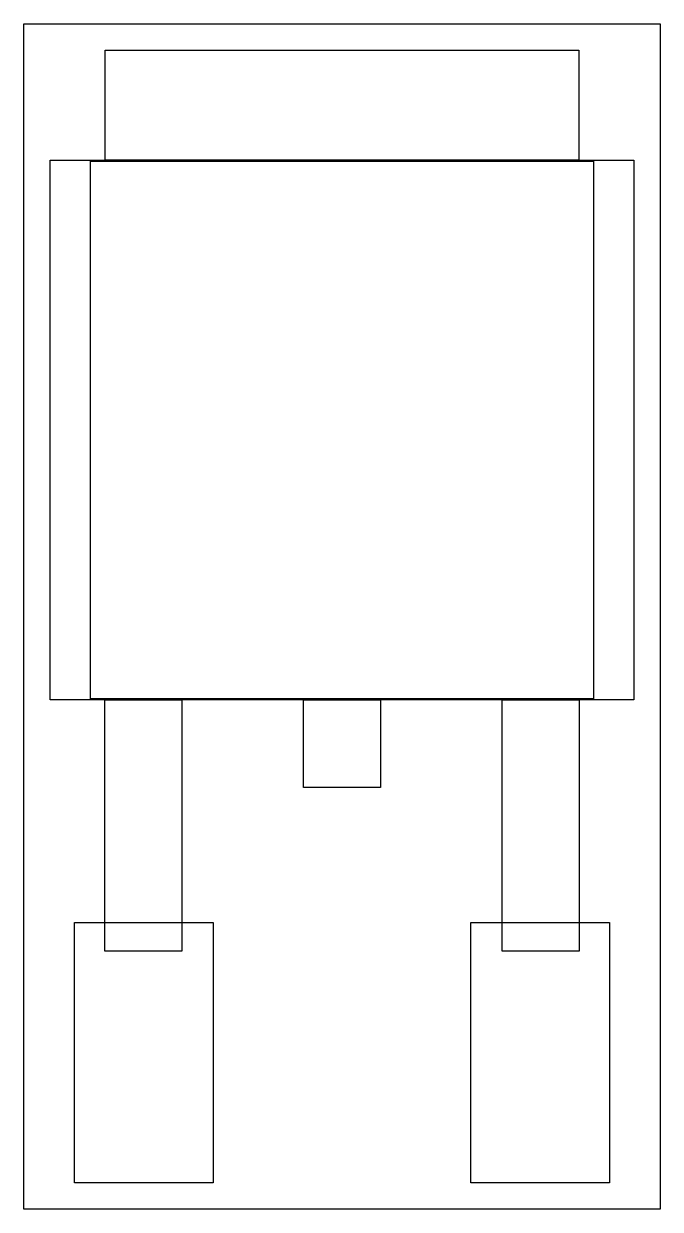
# Model space of a CAD drawing. Header units: inches. Extents: x -3.7 to 3.7, y -9 to 4.7.
import ezdxf

# ---------------------------------------------------------------- set-up
doc = ezdxf.new("R2010")
doc.units = ezdxf.units.IN
doc.header["$MEASUREMENT"] = 0
for name, color, linetype in [('keepout', 6, 'Continuous'), ('pad', 1, 'Continuous'), ('part', 2, 'Continuous')]:
    doc.layers.add(name, color=color, linetype=linetype)

# ---------------------------------------------------------------- blocks, each defined once
blk = doc.blocks.new('pad')
at = {"layer": 'pad'}
for points in [[(-2.9, 3.1), (2.9, 3.1), (2.9, -3.1), (-2.9, -3.1)], [(-3.085, -5.68), (-1.485, -5.68), (-1.485, -8.68), (-3.085, -8.68)], [(1.485, -5.68), (3.085, -5.68), (3.085, -8.68), (1.485, -8.68)]]:
    blk.add_lwpolyline(points, close=True, dxfattribs=at)
blk = doc.blocks.new('part')
at = {"layer": 'part'}
for points in [[(-2.73, 4.38), (2.73, 4.38), (2.73, 3.11), (-2.73, 3.11)], [(-3.365, 3.11), (3.365, 3.11), (3.365, -3.11), (-3.365, -3.11)], [(-2.735, -3.11), (-1.845, -3.11), (-1.845, -6.01), (-2.735, -6.01)], [(-0.445, -3.11), (0.445, -3.11), (0.445, -4.12), (-0.445, -4.12)], [(1.845, -3.11), (2.735, -3.11), (2.735, -6.01), (1.845, -6.01)]]:
    blk.add_lwpolyline(points, close=True, dxfattribs=at)

msp = doc.modelspace()

# ---------------------------------------------------------------- linework, layer by layer
at = {"layer": 'keepout'}
msp.add_lwpolyline([(-3.6698, 4.6848), (3.6698, 4.6848), (3.6698, -8.9848), (-3.6698, -8.9848)], close=True, dxfattribs=at)

# ---------------------------------------------------------------- block references
at = {"layer": 'pad'}
for name in ['part', 'pad']:
    msp.add_blockref(name, (0, 0), dxfattribs=at)

doc.saveas('drawing.dxf')
